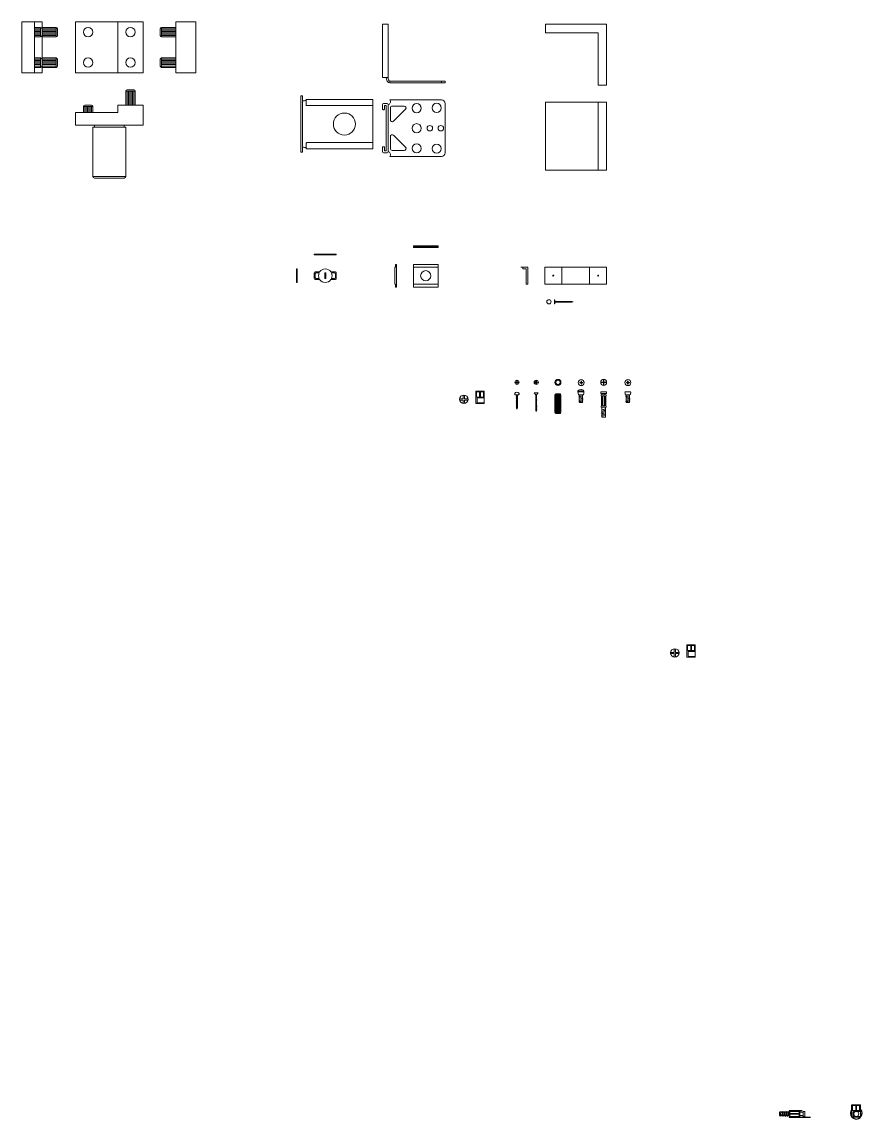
# Model space of a CAD drawing. Header units: millimetres. Extents: x 1515 to 3782, y 1467 to 2417.
# Drawn here: x 2809.2 to 2908.2, y 1815 to 1944.3 of the extents above; entities that cross this region are included whole.
import ezdxf

# ---------------------------------------------------------------- set-up
doc = ezdxf.new("R2010")
doc.units = ezdxf.units.MM
for name, color, linetype, lineweight in [('A-FURN', 8, 'Continuous', 18), ('meccanismi', 4, 'Continuous', 18), ('viti', 2, 'Continuous', 18)]:
    doc.layers.add(name, color=color, linetype=linetype, lineweight=lineweight)

# ---------------------------------------------------------------- blocks, each defined once
blk = doc.blocks.new('weg')
at = {"layer": 'viti'}
for p, q in [((2744.84, 1011.15), (2743.84, 1011.15)), ((2743.84, 1011.15), (2743.84, 1009.68)), ((2744.84, 1011.06), (2743.84, 1011.06)), ((2743.93, 1010.46), (2743.93, 1011.06)), ((2744.3, 1010.46), (2744.3, 1011.06)), ((2744.39, 1011.06), (2744.39, 1010.46)), ((2744.75, 1010.46), (2744.75, 1011.06)), ((2744.84, 1009.68), (2744.84, 1011.15)), ((2744.84, 1011.15), (2744.84, 1011.06)), ((2743.84, 1010.46), (2744.84, 1010.46)), ((2743.84, 1009.68), (2744.84, 1009.68)), ((2744, 1009.84), (2743.99, 1010.29)), ((2744.07, 1010.37), (2744.84, 1010.37)), ((2744.07, 1009.77), (2744.84, 1009.77))]:
    blk.add_line(p, q, dxfattribs=at)
for points in [[(2743.99, 1010.29), (2743.99, 1010.32), (2744.04, 1010.37), (2744.07, 1010.37)], [(2744.07, 1009.77), (2744.04, 1009.77), (2743.99, 1009.81), (2744, 1009.85)]]:
    blk.add_open_spline(points, degree=3, dxfattribs=at)
blk = doc.blocks.new('*U37')
blk.add_lwpolyline([(0, 0), (0, 0.1), (0.05, 0), (0.12, -0.4), (0.12, -0.5), (0.07, -0.4), (0, 0)])
blk = doc.blocks.new('*U38')
at = {"layer": 'viti', "color": 0, "linetype": 'ByBlock', "lineweight": -2, "transparency": 16777216}
for p in [(42.38, 270.66), (42.6, 270.66), (42.81, 270.66), (43.03, 270.66), (43.24, 270.66)]:
    blk.add_blockref('*U37', p, dxfattribs=at)
blk = doc.blocks.new('ghjkl')
at = {"layer": 'viti'}
for p, q in [((3665.25, 2456.21), (3665.25, 2455.61)), ((3665.25, 2456.21), (3665.45, 2456.21)), ((3665.45, 2456.21), (3665.45, 2455.61)), ((3665.85, 2456.11), (3665.45, 2456.11)), ((3665.85, 2456.26), (3665.85, 2455.56)), ((3665.85, 2456.26), (3667.1, 2456.26)), ((3665.85, 2456.08), (3665.85, 2455.73)), ((3665.95, 2456.26), (3665.95, 2455.96)), ((3665.95, 2456.21), (3667.05, 2456.21)), ((3665.95, 2455.96), (3667.05, 2455.96)), ((3665.95, 2455.86), (3665.95, 2455.56)), ((3665.95, 2455.86), (3667.05, 2455.86)), ((3667.05, 2456.26), (3667.05, 2455.96)), ((3667.05, 2455.86), (3667.05, 2455.56)), ((3667.1, 2456.26), (3667.1, 2455.56)), ((3667.1, 2456.11), (3667.19, 2456.11)), ((3667.24, 2456.11), (3667.4, 2456.11)), ((3667.45, 2456.11), (3667.62, 2456.11)), ((3667.67, 2456.11), (3667.84, 2456.11)), ((3667.89, 2456.11), (3668.05, 2456.11)), ((3668.1, 2456.11), (3668.2, 2456.11)), ((3668.25, 2456.06), (3668.25, 2455.76)), ((3665.25, 2455.61), (3665.45, 2455.61)), ((3665.85, 2455.71), (3665.45, 2455.71)), ((3667.1, 2455.56), (3665.85, 2455.56)), ((3665.95, 2455.61), (3667.05, 2455.61)), ((3667.26, 2455.71), (3667.1, 2455.71)), ((3667.47, 2455.71), (3667.31, 2455.71)), ((3667.69, 2455.71), (3667.53, 2455.71)), ((3667.91, 2455.71), (3667.74, 2455.71)), ((3668.12, 2455.71), (3667.96, 2455.71)), ((3668.2, 2455.71), (3668.17, 2455.71))]:
    blk.add_line(p, q, dxfattribs=at)
for centre, start, end in [((3668.2, 2456.06), 360, 90), ((3668.2, 2455.76), 270, 0)]:
    blk.add_arc(centre, 0.05, start, end, dxfattribs=at)
blk.add_blockref('*U38', (3624.81, 2185.45), dxfattribs=at)

msp = doc.modelspace()

# ---------------------------------------------------------------- linework, layer by layer
for p, q in [((2907.03, 1816.12), (2907.03, 1816.65)), ((2908.03, 1816.12), (2908.03, 1816.65)), ((2899.64, 1815.77), (2898.49, 1815.77)), ((2899.64, 1815.37), (2898.49, 1815.37)), ((2901.14, 1815.92), (2899.64, 1815.92)), ((2899.64, 1815.92), (2899.64, 1815.81)), ((2899.64, 1815.92), (2899.64, 1815.77)), ((2899.64, 1815.37), (2899.64, 1815.17)), ((2899.64, 1815.17), (2902.14, 1815.17))]:
    msp.add_line(p, q)
msp.add_arc((2907.53, 1815.65), 0.689, 136.4936, 43.5023)
at = {"layer": 'meccanismi'}
for p, q in [((2811.37, 1943.7), (2810.66, 1943.7)), ((2810.66, 1943.54), (2811.37, 1943.54)), ((2811.37, 1943.54), (2810.66, 1943.54)), ((2811.37, 1943.7), (2811.37, 1942.59)), ((2813.19, 1943.7), (2811.54, 1943.7)), ((2813.19, 1943.54), (2811.54, 1943.54)), ((2813.19, 1943.7), (2813.19, 1942.59)), ((2813.35, 1942.76), (2813.35, 1943.54)), ((2813.35, 1943.54), (2813.35, 1943.54)), ((2815.46, 1938.35), (2815.46, 1944.35)), ((2823.46, 1944.35), (2815.46, 1944.35)), ((2823.46, 1938.35), (2823.46, 1944.35)), ((2825.48, 1943.54), (2825.48, 1942.75)), ((2825.63, 1942.59), (2825.63, 1943.7)), ((2825.63, 1943.7), (2827.29, 1943.7)), ((2827.29, 1943.54), (2825.63, 1943.54)), ((2827.29, 1944.35), (2827.29, 1938.35)), ((2829.66, 1944.35), (2827.29, 1944.35)), ((2829.66, 1938.35), (2829.66, 1944.35)), ((2851.69, 1944.08), (2852.34, 1944.08)), ((2851.69, 1944.08), (2851.69, 1937.8)), ((2852.12, 1944.08), (2852.34, 1944.08)), ((2852.34, 1944.08), (2852.34, 1937.8)), ((2870.9, 1944.08), (2878.1, 1944.08)), ((2811.37, 1943.38), (2810.66, 1943.38)), ((2810.66, 1943.38), (2811.37, 1943.38)), ((2810.66, 1943.23), (2811.37, 1943.23)), ((2811.37, 1943.23), (2810.66, 1943.23)), ((2811.37, 1943.07), (2810.66, 1943.07)), ((2810.66, 1943.07), (2811.37, 1943.07)), ((2810.66, 1942.91), (2811.37, 1942.91)), ((2811.37, 1942.91), (2810.66, 1942.91)), ((2811.37, 1942.75), (2810.66, 1942.75)), ((2810.66, 1942.75), (2811.37, 1942.75)), ((2811.37, 1942.59), (2810.66, 1942.59)), ((2811.54, 1943.38), (2813.19, 1943.38)), ((2813.19, 1943.23), (2811.54, 1943.23)), ((2811.54, 1943.07), (2813.19, 1943.07)), ((2813.19, 1942.91), (2811.54, 1942.91)), ((2811.54, 1942.75), (2813.19, 1942.75)), ((2813.19, 1942.59), (2811.54, 1942.59)), ((2825.48, 1942.75), (2825.48, 1942.75)), ((2825.63, 1943.38), (2827.29, 1943.38)), ((2827.29, 1943.23), (2825.63, 1943.23)), ((2825.63, 1943.07), (2827.29, 1943.07)), ((2827.29, 1942.91), (2825.63, 1942.91)), ((2825.63, 1942.75), (2827.29, 1942.75)), ((2825.63, 1942.59), (2827.29, 1942.59)), ((2811.37, 1940.1), (2810.66, 1940.1)), ((2810.66, 1939.94), (2811.37, 1939.94)), ((2811.37, 1939.94), (2810.66, 1939.94)), ((2811.37, 1939.78), (2810.66, 1939.78)), ((2810.66, 1939.78), (2811.37, 1939.78)), ((2810.66, 1939.63), (2811.37, 1939.63)), ((2811.37, 1939.63), (2810.66, 1939.63)), ((2811.37, 1940.1), (2811.37, 1938.99)), ((2811.53, 1939.16), (2811.53, 1939.94)), ((2811.53, 1939.94), (2811.53, 1939.94)), ((2813.19, 1940.1), (2811.54, 1940.1)), ((2813.19, 1939.94), (2811.54, 1939.94)), ((2811.54, 1939.78), (2813.19, 1939.78)), ((2813.19, 1939.63), (2811.54, 1939.63)), ((2813.19, 1940.1), (2813.19, 1938.99)), ((2813.35, 1939.16), (2813.35, 1939.94)), ((2813.35, 1939.94), (2813.35, 1939.94)), ((2825.48, 1939.94), (2825.48, 1939.15)), ((2825.63, 1938.99), (2825.63, 1940.1)), ((2825.63, 1940.1), (2827.29, 1940.1)), ((2827.29, 1939.94), (2825.63, 1939.94)), ((2825.63, 1939.78), (2827.29, 1939.78)), ((2827.29, 1939.63), (2825.63, 1939.63)), ((2811.54, 1938.35), (2809.16, 1938.35)), ((2811.37, 1939.47), (2810.66, 1939.47)), ((2810.66, 1939.47), (2811.37, 1939.47)), ((2810.66, 1939.31), (2811.37, 1939.31)), ((2811.37, 1939.31), (2810.66, 1939.31)), ((2811.37, 1939.15), (2810.66, 1939.15)), ((2810.66, 1939.15), (2811.37, 1939.15)), ((2811.37, 1938.99), (2810.66, 1938.99)), ((2811.54, 1939.47), (2813.19, 1939.47)), ((2813.19, 1939.31), (2811.54, 1939.31)), ((2811.54, 1939.15), (2813.19, 1939.15)), ((2813.19, 1938.99), (2811.54, 1938.99)), ((2815.46, 1938.35), (2823.46, 1938.35)), ((2825.48, 1939.15), (2825.48, 1939.15)), ((2825.63, 1939.47), (2827.29, 1939.47)), ((2827.29, 1939.31), (2825.63, 1939.31)), ((2825.63, 1939.15), (2827.29, 1939.15)), ((2825.63, 1938.99), (2827.29, 1938.99)), ((2827.29, 1938.35), (2829.66, 1938.35)), ((2852.34, 1937.8), (2851.69, 1937.8)), ((2852.55, 1937.36), (2859.06, 1937.36)), ((2852.55, 1937.15), (2852.55, 1937.36)), ((2852.55, 1937.15), (2859.06, 1937.15)), ((2858.62, 1937.15), (2858.62, 1937.36)), ((2859.06, 1937.15), (2859.06, 1937.36)), ((2821.41, 1936.19), (2822.51, 1936.19)), ((2821.41, 1936.19), (2821.41, 1934.53)), ((2822.35, 1936.35), (2821.57, 1936.35)), ((2821.57, 1936.35), (2821.57, 1936.35)), ((2821.57, 1936.19), (2821.57, 1934.53)), ((2821.72, 1934.53), (2821.72, 1936.19)), ((2821.88, 1936.19), (2821.88, 1934.53)), ((2822.04, 1934.53), (2822.04, 1936.19)), ((2822.2, 1936.19), (2822.2, 1934.53)), ((2822.36, 1934.53), (2822.36, 1936.19)), ((2822.51, 1936.19), (2822.51, 1934.53)), ((2842.03, 1935.64), (2842.25, 1935.64)), ((2842.03, 1928.97), (2842.03, 1935.64)), ((2842.03, 1935.64), (2842.25, 1935.64)), ((2842.25, 1935.64), (2842.25, 1928.97)), ((2816.41, 1934.37), (2817.51, 1934.37)), ((2816.41, 1934.37), (2816.41, 1933.66)), ((2817.35, 1934.53), (2816.57, 1934.53)), ((2816.57, 1934.53), (2816.57, 1934.53)), ((2816.57, 1934.37), (2816.57, 1933.66)), ((2816.72, 1933.66), (2816.72, 1934.37)), ((2816.88, 1934.37), (2816.88, 1933.66)), ((2817.04, 1933.66), (2817.04, 1934.37)), ((2817.2, 1934.37), (2817.2, 1933.66)), ((2817.36, 1933.66), (2817.36, 1934.37)), ((2817.51, 1934.37), (2817.51, 1933.66)), ((2823.46, 1934.53), (2820.46, 1934.53)), ((2820.46, 1934.53), (2820.46, 1933.66)), ((2823.46, 1934.53), (2823.46, 1932.16)), ((2842.74, 1935.2), (2850.5, 1935.2)), ((2850.55, 1935.15), (2850.55, 1932.3)), ((2851.69, 1934.05), (2851.69, 1934.61)), ((2852.23, 1934.72), (2851.79, 1934.72)), ((2852.23, 1934.72), (2851.79, 1934.72)), ((2851.9, 1934.05), (2851.9, 1934.44)), ((2851.96, 1934.5), (2852.07, 1934.5)), ((2852.12, 1929.18), (2852.12, 1934.44)), ((2852.34, 1929.02), (2852.34, 1934.61)), ((2858.62, 1935.15), (2852.55, 1935.15)), ((2859.06, 1931.81), (2859.06, 1934.72)), ((2870.9, 1934.88), (2870.9, 1926.88)), ((2870.9, 1934.88), (2878.1, 1934.88)), ((2878.1, 1926.88), (2878.1, 1934.88)), ((2820.46, 1933.66), (2815.46, 1933.66)), ((2851.85, 1934), (2851.74, 1934)), ((2851.74, 1934), (2851.85, 1934)), ((2817.51, 1931.92), (2821.41, 1931.92)), ((2817.51, 1931.92), (2817.51, 1926.12)), ((2817.71, 1931.92), (2817.71, 1932.16)), ((2818.16, 1932.16), (2820.76, 1932.16)), ((2821.21, 1931.92), (2821.21, 1932.16)), ((2850.55, 1929.46), (2850.55, 1932.3)), ((2859.06, 1931.81), (2859.06, 1928.91)), ((2842.74, 1929.4), (2850.5, 1929.4)), ((2851.69, 1929.58), (2851.69, 1929.02)), ((2851.85, 1929.63), (2851.74, 1929.63)), ((2851.74, 1929.63), (2851.85, 1929.63)), ((2851.9, 1929.58), (2851.9, 1929.18)), ((2842.03, 1928.97), (2842.25, 1928.97)), ((2842.25, 1928.97), (2842.03, 1928.97)), ((2852.23, 1928.91), (2851.79, 1928.91)), ((2852.23, 1928.91), (2851.79, 1928.91)), ((2851.96, 1929.13), (2852.07, 1929.13)), ((2858.62, 1928.48), (2852.55, 1928.48)), ((2870.9, 1926.88), (2878.1, 1926.88)), ((2817.51, 1926.12), (2821.41, 1926.12)), ((2817.71, 1925.92), (2821.21, 1925.92)), ((2855.32, 1917.96), (2858.22, 1917.96)), ((2855.32, 1917.96), (2855.32, 1917.76)), ((2855.32, 1917.86), (2858.22, 1917.86)), ((2858.22, 1917.76), (2855.32, 1917.76)), ((2858.22, 1917.96), (2858.22, 1917.76)), ((2853.22, 1915.43), (2853.12, 1915.43)), ((2853.32, 1915.76), (2853.22, 1915.76)), ((2853.22, 1915.76), (2853.22, 1915.43)), ((2855.32, 1915.43), (2855.32, 1913.41)), ((2868.6, 1915.43), (2868, 1915.43)), ((2868.21, 1915.43), (2868.21, 1915.23)), ((2870.81, 1915.43), (2878.1, 1915.43)), ((2870.81, 1913.43), (2870.81, 1915.43)), ((2872.81, 1915.43), (2872.81, 1913.43)), ((2876.1, 1915.43), (2876.1, 1913.43)), ((2878.1, 1915.43), (2878.1, 1913.43)), ((2843.73, 1914.87), (2844.26, 1914.87)), ((2843.73, 1913.98), (2844.26, 1913.98)), ((2843.83, 1914.77), (2844.21, 1914.77)), ((2843.83, 1914.08), (2844.21, 1914.08)), ((2844.88, 1914.42), (2844.88, 1914.74)), ((2844.88, 1914.42), (2844.88, 1914.11)), ((2846.13, 1914.87), (2845.59, 1914.87)), ((2846.13, 1913.98), (2845.59, 1913.98)), ((2846.03, 1914.77), (2845.65, 1914.77)), ((2846.03, 1914.08), (2845.65, 1914.08)), ((2853.22, 1913.41), (2853.12, 1913.41)), ((2853.22, 1913.41), (2853.22, 1913.08)), ((2853.22, 1913.08), (2853.32, 1913.08)), ((2878.1, 1913.43), (2870.81, 1913.43))]:
    msp.add_line(p, q, dxfattribs=at)
msp.add_lwpolyline([(2811.54, 1944.35), (2811.54, 1938.35), (2809.16, 1938.35), (2809.16, 1944.35)], close=True, dxfattribs=at)
for points in [[(2810.66, 1938.35), (2810.66, 1944.35)], [(2811.53, 1943.54), (2811.53, 1942.76)], [(2820.46, 1938.35), (2820.46, 1944.35)], [(2870.9, 1944.08), (2870.9, 1943.08), (2877.1, 1943.08)], [(2878.1, 1944.08), (2878.1, 1936.88), (2877.1, 1936.88), (2877.1, 1943.08)], [(2810.66, 1938.35), (2809.16, 1938.35)], [(2823.46, 1934.53), (2820.46, 1934.53)], [(2842.68, 1935.15), (2842.68, 1934.54)], [(2850.5, 1934.49), (2842.74, 1934.49)], [(2878.1, 1934.88), (2877.1, 1934.88), (2877.1, 1926.88), (2878.1, 1926.88)], [(2815.46, 1933.66), (2815.46, 1932.16)], [(2815.46, 1932.16), (2823.46, 1932.16)], [(2821.41, 1931.92), (2821.41, 1926.12)], [(2842.68, 1930.06), (2842.68, 1929.46)], [(2850.5, 1930.12), (2842.74, 1930.12)], [(2843.63, 1916.87), (2843.63, 1916.97), (2846.23, 1916.97), (2846.23, 1916.87)], [(2846.23, 1916.87), (2843.63, 1916.87)], [(2844.26, 1916.87), (2844.26, 1916.97)], [(2845.59, 1916.87), (2845.59, 1916.97)], [(2845.74, 1916.87), (2845.74, 1916.97)], [(2845.74, 1916.97), (2845.74, 1916.87)], [(2841.63, 1913.62), (2841.53, 1913.62), (2841.53, 1915.22), (2841.63, 1915.22)], [(2841.63, 1915.22), (2841.63, 1913.62)], [(2853.12, 1915.43), (2853.12, 1913.41)], [(2853.32, 1915.76), (2853.32, 1913.08)], [(2858.22, 1915.43), (2855.32, 1915.43), (2855.32, 1915.76), (2858.22, 1915.76), (2858.22, 1913.41), (2855.32, 1913.41), (2855.32, 1913.08), (2858.22, 1913.08), (2858.22, 1914.42)], [(2868.81, 1913.43), (2868.81, 1915.43), (2868.21, 1915.43)], [(2868.21, 1915.23), (2868.61, 1915.23)], [(2868.61, 1915.23), (2868.61, 1913.43), (2868.81, 1913.43)], [(2841.63, 1914.87), (2841.53, 1914.87)], [(2841.63, 1913.98), (2841.53, 1913.98)], [(2843.63, 1914.77), (2843.63, 1914.08)], [(2843.73, 1914.67), (2843.73, 1914.18)], [(2844.91, 1914.77), (2844.95, 1914.77)], [(2844.91, 1914.08), (2844.95, 1914.08)], [(2844.98, 1914.42), (2844.98, 1914.74)], [(2844.98, 1914.42), (2844.98, 1914.11)], [(2846.13, 1914.67), (2846.13, 1914.18)], [(2846.23, 1914.77), (2846.23, 1914.08)]]:
    msp.add_lwpolyline(points, dxfattribs=at)
for points in [[(2852.6, 1932.79), (2852.6, 1934.21, -0.414214), (2852.81, 1934.43), (2854.24, 1934.43, -0.668179), (2854.39, 1934.06), (2852.97, 1932.64, -0.668179)], [(2852.6, 1930.84), (2852.6, 1929.41, 0.414214), (2852.81, 1929.2), (2854.24, 1929.2, 0.668179), (2854.39, 1929.57), (2852.97, 1930.99, 0.668179)]]:
    msp.add_lwpolyline(points, format="xyb", close=True, dxfattribs=at)
for centre, radius in [((2816.96, 1943.15), 0.552), ((2821.96, 1943.15), 0.552), ((2816.96, 1939.55), 0.552), ((2821.96, 1939.55), 0.552), ((2855.7, 1934.18), 0.541), ((2858.06, 1934.21), 0.541), ((2847.19, 1932.3), 1.3), ((2855.7, 1931.81), 0.541), ((2855.7, 1929.44), 0.541), ((2858.06, 1929.41), 0.541), ((2871.81, 1914.43), 0.05), ((2877.1, 1914.43), 0.05)]:
    msp.add_circle(centre, radius, dxfattribs=at)
for centre, radius, start, end in [((2842.35, 1935.57), 0.533, 258.8516, 308.2598), ((2852.23, 1934.93), 0.39, 286.0939, 33.6806), ((2858.62, 1934.72), 0.433, 0, 90), ((2857.26, 1931.81), 0.325, 0, 180), ((2857.26, 1931.81), 0.325, 180, 0), ((2858.55, 1931.81), 0.325, 0, 180), ((2858.55, 1931.81), 0.325, 180, 0), ((2842.35, 1929.04), 0.533, 51.7394, 101.1487), ((2852.23, 1928.7), 0.39, 326.3194, 73.9061), ((2858.62, 1928.91), 0.433, 270, 0), ((2844.93, 1914.42), 0.8, 33.7297, 146.2703), ((2856.77, 1914.42), 0.6, 0, 180), ((2844.93, 1914.42), 0.8, 154.5149, 205.4851), ((2844.93, 1914.42), 0.8, 198.21, 205.4851), ((2844.93, 1914.42), 0.8, 213.7297, 326.2703), ((2844.93, 1914.42), 0.8, 334.5149, 25.4851), ((2844.93, 1914.42), 0.8, 334.5149, 341.79), ((2856.77, 1914.42), 0.6, 180, 0)]:
    msp.add_arc(centre, radius, start, end, dxfattribs=at)
for points in [[(2811.53, 1943.54), (2811.53, 1943.61), (2811.44, 1943.7), (2811.37, 1943.7)], [(2813.35, 1943.54), (2813.35, 1943.61), (2813.26, 1943.7), (2813.19, 1943.7)], [(2825.63, 1943.7), (2825.56, 1943.7), (2825.48, 1943.61), (2825.48, 1943.54)], [(2811.37, 1942.59), (2811.44, 1942.59), (2811.53, 1942.68), (2811.53, 1942.76)], [(2813.19, 1942.59), (2813.27, 1942.59), (2813.35, 1942.68), (2813.35, 1942.76)], [(2825.48, 1942.75), (2825.48, 1942.68), (2825.56, 1942.59), (2825.63, 1942.59)], [(2811.53, 1939.94), (2811.53, 1940.01), (2811.44, 1940.1), (2811.37, 1940.1)], [(2813.35, 1939.94), (2813.35, 1940.01), (2813.26, 1940.1), (2813.19, 1940.1)], [(2825.63, 1940.1), (2825.56, 1940.1), (2825.48, 1940.01), (2825.48, 1939.94)], [(2811.37, 1938.99), (2811.44, 1938.99), (2811.53, 1939.08), (2811.53, 1939.16)], [(2813.19, 1938.99), (2813.27, 1938.99), (2813.35, 1939.08), (2813.35, 1939.16)], [(2825.48, 1939.15), (2825.48, 1939.08), (2825.56, 1938.99), (2825.63, 1938.99)], [(2852.55, 1937.15), (2852.29, 1937.15), (2852.12, 1937.54), (2852.12, 1937.8)], [(2852.55, 1937.36), (2852.39, 1937.36), (2852.34, 1937.64), (2852.34, 1937.8)], [(2821.57, 1936.35), (2821.49, 1936.35), (2821.41, 1936.26), (2821.41, 1936.19)], [(2822.51, 1936.19), (2822.51, 1936.26), (2822.43, 1936.35), (2822.35, 1936.35)], [(2816.57, 1934.53), (2816.49, 1934.53), (2816.41, 1934.44), (2816.41, 1934.37)], [(2817.51, 1934.37), (2817.51, 1934.44), (2817.43, 1934.53), (2817.35, 1934.53)], [(2842.68, 1935.15), (2842.68, 1935.17), (2842.71, 1935.2), (2842.74, 1935.2)], [(2842.74, 1934.49), (2842.71, 1934.49), (2842.68, 1934.51), (2842.68, 1934.54)], [(2850.55, 1935.15), (2850.55, 1935.17), (2850.52, 1935.2), (2850.5, 1935.2)], [(2850.5, 1934.49), (2850.52, 1934.49), (2850.55, 1934.51), (2850.55, 1934.54)], [(2851.79, 1934.72), (2851.74, 1934.72), (2851.69, 1934.66), (2851.69, 1934.61)], [(2851.9, 1934.44), (2851.9, 1934.47), (2851.93, 1934.5), (2851.96, 1934.5)], [(2852.12, 1934.44), (2852.12, 1934.47), (2852.09, 1934.5), (2852.07, 1934.5)], [(2852.34, 1934.61), (2852.34, 1934.66), (2852.28, 1934.72), (2852.23, 1934.72)], [(2851.74, 1934), (2851.72, 1934), (2851.69, 1934.03), (2851.69, 1934.05)], [(2851.9, 1934.05), (2851.9, 1934.03), (2851.87, 1934), (2851.85, 1934)], [(2842.68, 1930.06), (2842.68, 1930.09), (2842.71, 1930.12), (2842.74, 1930.12)], [(2842.74, 1929.4), (2842.71, 1929.4), (2842.68, 1929.43), (2842.68, 1929.46)], [(2850.55, 1930.06), (2850.55, 1930.09), (2850.52, 1930.12), (2850.5, 1930.12)], [(2850.5, 1929.4), (2850.52, 1929.4), (2850.55, 1929.43), (2850.55, 1929.46)], [(2851.74, 1929.63), (2851.72, 1929.63), (2851.69, 1929.6), (2851.69, 1929.58)], [(2851.9, 1929.58), (2851.9, 1929.6), (2851.87, 1929.63), (2851.85, 1929.63)], [(2851.9, 1929.18), (2851.9, 1929.16), (2851.93, 1929.13), (2851.96, 1929.13)], [(2852.12, 1929.18), (2852.12, 1929.16), (2852.09, 1929.13), (2852.07, 1929.13)], [(2851.79, 1928.91), (2851.74, 1928.91), (2851.69, 1928.97), (2851.69, 1929.02)], [(2852.34, 1929.02), (2852.34, 1928.97), (2852.28, 1928.91), (2852.23, 1928.91)], [(2817.71, 1925.92), (2817.62, 1925.92), (2817.51, 1926.03), (2817.51, 1926.12)], [(2821.21, 1925.92), (2821.3, 1925.92), (2821.41, 1926.03), (2821.41, 1926.12)], [(2843.63, 1914.77), (2843.63, 1914.81), (2843.68, 1914.87), (2843.73, 1914.87)], [(2843.63, 1914.08), (2843.63, 1914.03), (2843.68, 1913.98), (2843.73, 1913.98)], [(2843.73, 1914.67), (2843.73, 1914.71), (2843.78, 1914.77), (2843.83, 1914.77)], [(2843.73, 1914.18), (2843.73, 1914.13), (2843.78, 1914.08), (2843.83, 1914.08)], [(2844.91, 1914.77), (2844.9, 1914.77), (2844.88, 1914.75), (2844.88, 1914.74)], [(2844.91, 1914.08), (2844.9, 1914.08), (2844.88, 1914.09), (2844.88, 1914.11)], [(2844.95, 1914.77), (2844.96, 1914.77), (2844.98, 1914.75), (2844.98, 1914.74)], [(2844.95, 1914.08), (2844.96, 1914.08), (2844.98, 1914.09), (2844.98, 1914.11)], [(2846.13, 1914.67), (2846.13, 1914.71), (2846.08, 1914.77), (2846.03, 1914.77)], [(2846.13, 1914.18), (2846.13, 1914.13), (2846.08, 1914.08), (2846.03, 1914.08)], [(2846.23, 1914.77), (2846.23, 1914.81), (2846.18, 1914.87), (2846.13, 1914.87)], [(2846.23, 1914.08), (2846.23, 1914.03), (2846.18, 1913.98), (2846.13, 1913.98)]]:
    msp.add_open_spline(points, degree=3, dxfattribs=at)
at = {"layer": 'viti'}
for p, q in [((2871.94, 1911.11), (2871.94, 1911.57)), ((2873.99, 1911.39), (2874.14, 1911.34)), ((2873.99, 1911.29), (2874.14, 1911.34)), ((2867.5, 1902.01), (2867.5, 1901.86)), ((2867.55, 1902.01), (2867.55, 1901.86)), ((2869.77, 1902.01), (2869.77, 1901.86)), ((2869.82, 1902.01), (2869.82, 1901.86)), ((2875.08, 1901.99), (2875.08, 1901.84)), ((2875.13, 1901.99), (2875.13, 1901.84)), ((2877.72, 1902.18), (2877.72, 1901.86)), ((2877.77, 1902.18), (2877.77, 1901.86)), ((2880.58, 1901.99), (2880.58, 1901.84)), ((2880.63, 1901.99), (2880.63, 1901.84)), ((2867.35, 1901.86), (2867.5, 1901.86)), ((2867.5, 1901.81), (2867.35, 1901.81)), ((2867.5, 1901.81), (2867.5, 1901.66)), ((2867.55, 1901.86), (2867.7, 1901.86)), ((2867.55, 1901.81), (2867.55, 1901.66)), ((2867.7, 1901.81), (2867.55, 1901.81)), ((2869.62, 1901.86), (2869.77, 1901.86)), ((2869.62, 1901.81), (2869.77, 1901.81)), ((2869.77, 1901.81), (2869.77, 1901.66)), ((2869.82, 1901.86), (2869.97, 1901.86)), ((2869.82, 1901.81), (2869.97, 1901.81)), ((2869.82, 1901.81), (2869.82, 1901.66)), ((2874.72, 1900.71), (2874.72, 1900.79)), ((2874.72, 1900.79), (2875.42, 1900.79)), ((2874.73, 1900.71), (2875.42, 1900.71)), ((2874.93, 1901.84), (2875.08, 1901.84)), ((2875.08, 1901.79), (2875.08, 1901.64)), ((2875.13, 1901.84), (2875.28, 1901.84)), ((2875.13, 1901.79), (2875.13, 1901.64)), ((2875.42, 1900.79), (2875.42, 1900.71)), ((2877.4, 1901.86), (2877.72, 1901.86)), ((2877.4, 1901.81), (2877.72, 1901.81)), ((2877.4, 1900.73), (2878.1, 1900.73)), ((2877.4, 1900.53), (2877.4, 1900.73)), ((2877.72, 1901.81), (2877.72, 1901.49)), ((2877.77, 1901.86), (2878.1, 1901.86)), ((2877.77, 1901.81), (2878.1, 1901.81)), ((2877.77, 1901.81), (2877.77, 1901.49)), ((2878.1, 1900.53), (2878.1, 1900.73)), ((2880.43, 1901.84), (2880.58, 1901.84)), ((2880.58, 1901.79), (2880.58, 1901.64)), ((2880.63, 1901.84), (2880.78, 1901.84)), ((2880.63, 1901.79), (2880.63, 1901.64)), ((2860.76, 1899.91), (2861.18, 1899.91)), ((2860.76, 1899.76), (2861.18, 1899.76)), ((2861.18, 1900.33), (2861.18, 1899.91)), ((2861.18, 1899.76), (2861.18, 1899.34)), ((2861.33, 1900.33), (2861.33, 1899.91)), ((2861.33, 1899.91), (2861.75, 1899.91)), ((2861.33, 1899.76), (2861.75, 1899.76)), ((2861.33, 1899.76), (2861.33, 1899.34)), ((2867.28, 1900.53), (2867.28, 1900.43)), ((2867.33, 1900.38), (2867.73, 1900.38)), ((2867.57, 1900.38), (2867.46, 1900.36)), ((2867.6, 1900.37), (2867.46, 1900.34)), ((2867.6, 1900.23), (2867.46, 1900.2)), ((2867.6, 1900.21), (2867.46, 1900.18)), ((2867.6, 1900.07), (2867.46, 1900.04)), ((2867.6, 1900.05), (2867.46, 1900.02)), ((2867.6, 1899.92), (2867.46, 1899.88)), ((2867.6, 1899.9), (2867.46, 1899.86)), ((2867.6, 1899.76), (2867.46, 1899.73)), ((2867.6, 1899.74), (2867.46, 1899.71)), ((2867.6, 1899.6), (2867.46, 1899.57)), ((2867.6, 1899.58), (2867.46, 1899.55)), ((2867.6, 1899.44), (2867.46, 1899.41)), ((2867.6, 1899.42), (2867.46, 1899.39)), ((2867.53, 1900.38), (2867.48, 1900.38)), ((2867.78, 1900.53), (2867.78, 1900.43)), ((2869.75, 1900.38), (2869.57, 1900.59)), ((2869.57, 1900.59), (2870.02, 1900.59)), ((2869.87, 1900.26), (2869.72, 1900.23)), ((2869.87, 1900.24), (2869.72, 1900.21)), ((2869.87, 1900.1), (2869.72, 1900.07)), ((2869.87, 1900.08), (2869.72, 1900.05)), ((2869.87, 1899.94), (2869.72, 1899.91)), ((2869.87, 1899.92), (2869.72, 1899.89)), ((2869.87, 1899.78), (2869.72, 1899.75)), ((2869.87, 1899.76), (2869.72, 1899.73)), ((2869.87, 1899.63), (2869.72, 1899.6)), ((2869.87, 1899.61), (2869.72, 1899.58)), ((2869.87, 1899.47), (2869.72, 1899.44)), ((2869.87, 1899.45), (2869.72, 1899.42)), ((2869.75, 1900.38), (2869.85, 1900.38)), ((2870.02, 1900.59), (2869.85, 1900.38)), ((2872.01, 1900.38), (2872.71, 1900.38)), ((2872.01, 1900.38), (2872.01, 1898.28)), ((2872.11, 1900.48), (2872.1, 1900.48)), ((2872.61, 1900.48), (2872.11, 1900.48)), ((2872.11, 1900.38), (2872.11, 1898.28)), ((2872.21, 1898.28), (2872.21, 1900.38)), ((2872.31, 1900.38), (2872.31, 1898.28)), ((2872.41, 1898.28), (2872.41, 1900.38)), ((2872.51, 1900.38), (2872.51, 1898.28)), ((2872.61, 1898.28), (2872.61, 1900.38)), ((2872.71, 1900.38), (2872.71, 1898.28)), ((2874.83, 1900.38), (2875.32, 1900.38)), ((2875.15, 1900.38), (2874.85, 1900.32)), ((2875.24, 1900.38), (2874.85, 1900.3)), ((2875.3, 1900.26), (2874.85, 1900.17)), ((2875.3, 1900.24), (2874.85, 1900.15)), ((2875.3, 1900.11), (2874.85, 1900.02)), ((2875.3, 1900.09), (2874.85, 1900)), ((2875.3, 1899.96), (2874.85, 1899.87)), ((2875.3, 1899.94), (2874.85, 1899.85)), ((2875.3, 1899.81), (2874.85, 1899.72)), ((2875.3, 1899.79), (2874.85, 1899.7)), ((2875.3, 1899.66), (2874.85, 1899.57)), ((2875.3, 1899.64), (2874.85, 1899.55)), ((2874.88, 1900.38), (2874.88, 1899.5)), ((2874.88, 1900.31), (2874.88, 1900.17)), ((2874.88, 1900.15), (2874.88, 1900.02)), ((2874.88, 1900), (2874.88, 1899.87)), ((2874.88, 1899.85), (2874.88, 1899.72)), ((2874.88, 1899.7), (2874.88, 1899.57)), ((2874.9, 1899.48), (2875.25, 1899.48)), ((2875.27, 1900.38), (2875.27, 1899.5)), ((2877.75, 1900.53), (2877.4, 1900.53)), ((2877.51, 1899.13), (2877.51, 1900.18)), ((2877.55, 1900.38), (2877.55, 1900.53)), ((2877.61, 1900.18), (2877.61, 1899.13)), ((2877.64, 1900.18), (2877.64, 1899.13)), ((2877.75, 1900.53), (2878.1, 1900.53)), ((2877.86, 1900.18), (2877.86, 1899.13)), ((2877.89, 1900.38), (2877.89, 1900.53)), ((2877.89, 1900.18), (2877.89, 1899.13)), ((2877.99, 1899.13), (2877.99, 1900.18)), ((2880.36, 1900.38), (2880.85, 1900.38)), ((2880.68, 1900.38), (2880.38, 1900.32)), ((2880.77, 1900.38), (2880.38, 1900.3)), ((2880.83, 1900.26), (2880.38, 1900.17)), ((2880.83, 1900.24), (2880.38, 1900.15)), ((2880.83, 1900.11), (2880.38, 1900.02)), ((2880.83, 1900.09), (2880.38, 1900)), ((2880.83, 1899.96), (2880.38, 1899.87)), ((2880.83, 1899.94), (2880.38, 1899.85)), ((2880.83, 1899.81), (2880.38, 1899.72)), ((2880.83, 1899.79), (2880.38, 1899.7)), ((2880.83, 1899.66), (2880.38, 1899.57)), ((2880.83, 1899.64), (2880.38, 1899.55)), ((2880.41, 1900.38), (2880.41, 1899.5)), ((2880.41, 1900.31), (2880.41, 1900.17)), ((2880.41, 1900.15), (2880.41, 1900.02)), ((2880.41, 1900), (2880.41, 1899.87)), ((2880.41, 1899.85), (2880.41, 1899.72)), ((2880.43, 1899.48), (2880.78, 1899.48)), ((2880.8, 1900.38), (2880.8, 1899.5)), ((2867.6, 1899.28), (2867.46, 1899.25)), ((2867.6, 1899.26), (2867.46, 1899.23)), ((2867.6, 1899.12), (2867.46, 1899.09)), ((2867.6, 1899.1), (2867.46, 1899.07)), ((2867.6, 1898.97), (2867.46, 1898.94)), ((2867.6, 1898.95), (2867.46, 1898.92)), ((2867.48, 1898.83), (2867.49, 1898.79)), ((2867.58, 1898.8), (2867.48, 1898.78)), ((2867.58, 1898.78), (2867.48, 1898.76)), ((2867.5, 1898.77), (2867.53, 1898.68)), ((2867.56, 1898.78), (2867.53, 1898.68)), ((2867.58, 1898.83), (2867.57, 1898.8)), ((2869.87, 1899.31), (2869.72, 1899.28)), ((2869.87, 1899.29), (2869.72, 1899.26)), ((2869.87, 1899.15), (2869.72, 1899.12)), ((2869.87, 1899.13), (2869.72, 1899.1)), ((2869.87, 1898.99), (2869.72, 1898.96)), ((2869.87, 1898.97), (2869.72, 1898.94)), ((2869.87, 1898.83), (2869.72, 1898.8)), ((2869.87, 1898.81), (2869.72, 1898.78)), ((2869.87, 1898.68), (2869.72, 1898.65)), ((2869.87, 1898.66), (2869.72, 1898.63)), ((2869.75, 1898.54), (2869.76, 1898.5)), ((2869.85, 1898.51), (2869.75, 1898.49)), ((2869.85, 1898.49), (2869.75, 1898.47)), ((2869.77, 1898.48), (2869.8, 1898.39)), ((2869.83, 1898.49), (2869.8, 1898.39)), ((2869.85, 1898.54), (2869.83, 1898.51)), ((2872.01, 1898.28), (2872.71, 1898.28)), ((2872.61, 1898.18), (2872.11, 1898.18)), ((2877.97, 1898.71), (2877.52, 1898.61)), ((2877.97, 1898.69), (2877.52, 1898.59)), ((2877.97, 1898.56), (2877.52, 1898.46)), ((2877.97, 1898.54), (2877.52, 1898.44)), ((2877.97, 1898.41), (2877.52, 1898.31)), ((2877.97, 1898.39), (2877.52, 1898.29)), ((2877.97, 1898.25), (2877.52, 1898.16)), ((2877.97, 1898.23), (2877.52, 1898.14)), ((2877.97, 1898.1), (2877.52, 1898.01)), ((2877.55, 1898.93), (2877.55, 1898.62)), ((2877.55, 1898.6), (2877.55, 1898.47)), ((2877.55, 1898.45), (2877.55, 1898.32)), ((2877.55, 1898.3), (2877.55, 1898.17)), ((2877.55, 1898.15), (2877.55, 1898.02)), ((2877.95, 1898.93), (2877.95, 1898.7)), ((2877.95, 1898.68), (2877.95, 1898.55)), ((2877.95, 1898.53), (2877.95, 1898.4)), ((2877.95, 1898.38), (2877.95, 1898.25)), ((2877.95, 1898.23), (2877.95, 1898.1)), ((2877.97, 1898.08), (2877.52, 1897.99)), ((2877.97, 1897.95), (2877.52, 1897.86)), ((2877.97, 1897.93), (2877.52, 1897.84)), ((2877.55, 1898), (2877.55, 1897.86)), ((2877.55, 1897.84), (2877.55, 1897.79)), ((2877.75, 1897.73), (2877.65, 1897.73)), ((2877.85, 1897.73), (2877.75, 1897.73)), ((2877.95, 1898.08), (2877.95, 1897.95)), ((2877.95, 1897.93), (2877.95, 1897.79)), ((2885.65, 1870), (2886.07, 1870)), ((2885.65, 1869.85), (2886.07, 1869.85)), ((2886.07, 1870.42), (2886.07, 1870)), ((2886.07, 1869.85), (2886.07, 1869.43)), ((2886.22, 1870.42), (2886.22, 1870)), ((2886.22, 1870), (2886.64, 1870)), ((2886.22, 1869.85), (2886.64, 1869.85)), ((2886.22, 1869.85), (2886.22, 1869.43))]:
    msp.add_line(p, q, dxfattribs=at)
for points in [[(2871.94, 1911.57), (2871.99, 1911.57), (2871.99, 1911.11), (2871.94, 1911.11)], [(2873.99, 1911.39), (2871.99, 1911.39)], [(2873.99, 1911.29), (2871.99, 1911.29)], [(2867.55, 1901.86), (2867.55, 1902.01), (2867.5, 1902.01)], [(2869.82, 1901.86), (2869.82, 1902.01), (2869.77, 1902.01)], [(2875.13, 1901.84), (2875.13, 1901.99), (2875.08, 1901.99)], [(2880.63, 1901.84), (2880.63, 1901.99), (2880.58, 1901.99)], [(2867.5, 1901.86), (2867.35, 1901.86), (2867.35, 1901.81)], [(2867.55, 1901.81), (2867.55, 1901.66), (2867.5, 1901.66)], [(2867.55, 1901.86), (2867.7, 1901.86), (2867.7, 1901.81)], [(2869.77, 1901.86), (2869.62, 1901.86), (2869.62, 1901.81)], [(2869.82, 1901.81), (2869.82, 1901.66), (2869.77, 1901.66)], [(2869.82, 1901.86), (2869.97, 1901.86), (2869.97, 1901.81)], [(2875.08, 1901.84), (2874.93, 1901.84), (2874.93, 1901.79)], [(2874.93, 1901.79), (2875.08, 1901.79)], [(2875.08, 1901.84), (2875.13, 1901.79), (2875.08, 1901.79), (2875.13, 1901.84)], [(2875.13, 1901.79), (2875.13, 1901.64), (2875.08, 1901.64)], [(2875.13, 1901.84), (2875.28, 1901.84), (2875.28, 1901.79)], [(2875.13, 1901.79), (2875.28, 1901.79)], [(2880.26, 1900.71), (2880.96, 1900.71)], [(2880.58, 1901.84), (2880.43, 1901.84), (2880.43, 1901.79)], [(2880.43, 1901.79), (2880.58, 1901.79)], [(2880.63, 1901.79), (2880.63, 1901.64), (2880.58, 1901.64)], [(2880.63, 1901.84), (2880.78, 1901.84), (2880.78, 1901.79)], [(2880.63, 1901.79), (2880.78, 1901.79)], [(2867.48, 1900.36), (2867.48, 1900.38)], [(2867.48, 1900.21), (2867.48, 1900.34)], [(2867.48, 1900.05), (2867.48, 1900.19)], [(2867.48, 1899.89), (2867.48, 1900.03)], [(2867.48, 1899.73), (2867.48, 1899.87)], [(2867.48, 1899.57), (2867.48, 1899.71)], [(2867.48, 1899.41), (2867.48, 1899.55)], [(2867.48, 1899.26), (2867.48, 1899.39)], [(2867.58, 1900.23), (2867.58, 1900.36)], [(2867.58, 1900.07), (2867.58, 1900.21)], [(2867.58, 1899.91), (2867.58, 1900.05)], [(2867.58, 1899.75), (2867.58, 1899.89)], [(2867.58, 1899.59), (2867.58, 1899.73)], [(2867.58, 1899.44), (2867.58, 1899.57)], [(2867.58, 1899.28), (2867.58, 1899.42)], [(2869.75, 1900.23), (2869.75, 1900.38)], [(2869.75, 1900.07), (2869.75, 1900.21)], [(2869.75, 1899.92), (2869.75, 1900.05)], [(2869.75, 1899.92), (2869.75, 1900.05)], [(2869.75, 1899.76), (2869.75, 1899.9)], [(2869.75, 1899.6), (2869.75, 1899.74)], [(2869.75, 1899.44), (2869.75, 1899.58)], [(2869.75, 1899.28), (2869.75, 1899.42)], [(2869.85, 1900.25), (2869.85, 1900.38)], [(2869.85, 1900.1), (2869.85, 1900.23)], [(2869.85, 1899.94), (2869.85, 1900.08)], [(2869.85, 1899.78), (2869.85, 1899.92)], [(2869.85, 1899.62), (2869.85, 1899.76)], [(2869.85, 1899.46), (2869.85, 1899.6)], [(2869.85, 1899.3), (2869.85, 1899.44)], [(2877.75, 1900.38), (2877.46, 1900.38)], [(2877.61, 1900.03), (2877.61, 1900.03)], [(2877.75, 1900.38), (2878.04, 1900.38)], [(2877.89, 1900.03), (2877.89, 1900.03)], [(2867.48, 1899.1), (2867.48, 1899.24)], [(2867.48, 1898.94), (2867.48, 1899.08)], [(2867.48, 1898.83), (2867.48, 1898.92)], [(2867.58, 1899.12), (2867.58, 1899.26)], [(2867.58, 1898.96), (2867.58, 1899.1)], [(2867.58, 1898.83), (2867.58, 1898.94)], [(2869.75, 1899.13), (2869.75, 1899.26)], [(2869.75, 1898.97), (2869.75, 1899.11)], [(2869.75, 1898.81), (2869.75, 1898.95)], [(2869.75, 1898.65), (2869.75, 1898.79)], [(2869.75, 1898.65), (2869.75, 1898.79)], [(2869.75, 1898.54), (2869.75, 1898.63)], [(2869.85, 1899.15), (2869.85, 1899.28)], [(2869.85, 1898.99), (2869.85, 1899.13)], [(2869.85, 1898.83), (2869.85, 1898.97)], [(2869.85, 1898.67), (2869.85, 1898.81)], [(2869.85, 1898.54), (2869.85, 1898.65)], [(2877.46, 1898.93), (2877.75, 1898.93)], [(2878.04, 1898.93), (2877.75, 1898.93)], [(2877.52, 1897.84), (2877.55, 1897.84), (2877.55, 1897.79)]]:
    msp.add_lwpolyline(points, dxfattribs=at)
for centre, radius in [((2871.3, 1911.34), 0.25), ((2867.53, 1901.84), 0.25), ((2869.8, 1901.84), 0.25), ((2872.36, 1901.84), 0.35), ((2872.36, 1901.84), 0.267), ((2875.1, 1901.81), 0.35), ((2877.75, 1901.84), 0.35), ((2880.61, 1901.81), 0.35), ((2861.26, 1899.84), 0.5), ((2886.15, 1869.93), 0.5), ((2907.53, 1815.57), 0.3)]:
    msp.add_circle(centre, radius, dxfattribs=at)
for centre, start, end in [((2874.74, 1900.71), 180, 198.2952), ((2875.4, 1900.71), 341.7048, 0), ((2874.9, 1899.5), 180, 270), ((2875.25, 1899.5), 270, 0)]:
    msp.add_arc(centre, 0.02, start, end, dxfattribs=at)
for points in [[(2874.83, 1900.38), (2874.72, 1900.38), (2874.76, 1900.6), (2874.73, 1900.7)], [(2875.08, 1900.98), (2875.08, 1900.98), (2874.72, 1900.99), (2874.72, 1900.79)], [(2875.08, 1900.98), (2875.08, 1900.98), (2875.42, 1900.99), (2875.42, 1900.79)], [(2875.42, 1900.7), (2875.39, 1900.6), (2875.43, 1900.38), (2875.32, 1900.38)], [(2880.36, 1900.38), (2880.25, 1900.38), (2880.29, 1900.6), (2880.26, 1900.7)], [(2880.95, 1900.7), (2880.92, 1900.6), (2880.96, 1900.38), (2880.85, 1900.38)], [(2867.28, 1900.53), (2867.28, 1900.63), (2867.43, 1900.68), (2867.53, 1900.68)], [(2867.33, 1900.38), (2867.3, 1900.38), (2867.28, 1900.41), (2867.28, 1900.43)], [(2867.46, 1900.34), (2867.45, 1900.34), (2867.45, 1900.36), (2867.46, 1900.36)], [(2867.46, 1900.18), (2867.45, 1900.18), (2867.45, 1900.2), (2867.46, 1900.2)], [(2867.46, 1900.02), (2867.45, 1900.02), (2867.45, 1900.04), (2867.46, 1900.04)], [(2867.46, 1899.86), (2867.45, 1899.86), (2867.45, 1899.88), (2867.46, 1899.88)], [(2867.46, 1899.71), (2867.45, 1899.71), (2867.45, 1899.73), (2867.46, 1899.73)], [(2867.46, 1899.55), (2867.45, 1899.55), (2867.45, 1899.57), (2867.46, 1899.57)], [(2867.46, 1899.39), (2867.45, 1899.39), (2867.45, 1899.41), (2867.46, 1899.41)], [(2867.78, 1900.53), (2867.78, 1900.63), (2867.62, 1900.68), (2867.53, 1900.68)], [(2867.6, 1900.37), (2867.6, 1900.37), (2867.6, 1900.38), (2867.6, 1900.38)], [(2867.6, 1900.21), (2867.6, 1900.21), (2867.6, 1900.23), (2867.6, 1900.23)], [(2867.6, 1900.05), (2867.6, 1900.05), (2867.6, 1900.07), (2867.6, 1900.07)], [(2867.6, 1899.9), (2867.6, 1899.9), (2867.6, 1899.92), (2867.6, 1899.92)], [(2867.6, 1899.74), (2867.6, 1899.74), (2867.6, 1899.76), (2867.6, 1899.76)], [(2867.6, 1899.58), (2867.6, 1899.58), (2867.6, 1899.6), (2867.6, 1899.6)], [(2867.6, 1899.42), (2867.6, 1899.42), (2867.6, 1899.44), (2867.6, 1899.44)], [(2867.73, 1900.38), (2867.75, 1900.38), (2867.78, 1900.41), (2867.78, 1900.43)], [(2869.72, 1900.21), (2869.72, 1900.21), (2869.72, 1900.23), (2869.72, 1900.23)], [(2869.72, 1900.05), (2869.72, 1900.05), (2869.72, 1900.07), (2869.72, 1900.07)], [(2869.72, 1899.89), (2869.72, 1899.89), (2869.72, 1899.91), (2869.72, 1899.91)], [(2869.72, 1899.73), (2869.72, 1899.73), (2869.72, 1899.75), (2869.72, 1899.75)], [(2869.72, 1899.58), (2869.72, 1899.57), (2869.72, 1899.59), (2869.72, 1899.6)], [(2869.72, 1899.42), (2869.72, 1899.42), (2869.72, 1899.44), (2869.72, 1899.44)], [(2869.87, 1900.24), (2869.87, 1900.24), (2869.87, 1900.26), (2869.87, 1900.26)], [(2869.87, 1900.08), (2869.87, 1900.08), (2869.87, 1900.1), (2869.87, 1900.1)], [(2869.87, 1899.92), (2869.87, 1899.92), (2869.87, 1899.94), (2869.87, 1899.94)], [(2869.87, 1899.76), (2869.87, 1899.77), (2869.87, 1899.79), (2869.87, 1899.78)], [(2869.87, 1899.61), (2869.87, 1899.61), (2869.87, 1899.63), (2869.87, 1899.63)], [(2869.87, 1899.45), (2869.87, 1899.45), (2869.87, 1899.47), (2869.87, 1899.47)], [(2872.11, 1900.48), (2872.07, 1900.48), (2872.01, 1900.43), (2872.01, 1900.38)], [(2872.71, 1900.38), (2872.71, 1900.43), (2872.66, 1900.48), (2872.61, 1900.48)], [(2874.85, 1900.3), (2874.85, 1900.3), (2874.85, 1900.32), (2874.85, 1900.32)], [(2874.85, 1900.15), (2874.85, 1900.15), (2874.85, 1900.17), (2874.85, 1900.17)], [(2874.85, 1900), (2874.85, 1900), (2874.85, 1900.02), (2874.85, 1900.02)], [(2874.85, 1899.85), (2874.85, 1899.85), (2874.85, 1899.87), (2874.85, 1899.87)], [(2874.85, 1899.7), (2874.85, 1899.7), (2874.85, 1899.72), (2874.85, 1899.72)], [(2874.85, 1899.55), (2874.85, 1899.54), (2874.85, 1899.56), (2874.85, 1899.57)], [(2875.3, 1900.24), (2875.3, 1900.25), (2875.3, 1900.27), (2875.3, 1900.26)], [(2875.3, 1900.09), (2875.3, 1900.09), (2875.3, 1900.11), (2875.3, 1900.11)], [(2875.3, 1899.94), (2875.3, 1899.94), (2875.3, 1899.96), (2875.3, 1899.96)], [(2875.3, 1899.79), (2875.3, 1899.79), (2875.3, 1899.81), (2875.3, 1899.81)], [(2875.3, 1899.64), (2875.3, 1899.64), (2875.3, 1899.66), (2875.3, 1899.66)], [(2877.51, 1900.18), (2877.51, 1900.25), (2877.39, 1900.38), (2877.46, 1900.38)], [(2877.75, 1900.25), (2877.64, 1900.24), (2877.61, 1900.22), (2877.61, 1900.18)], [(2877.75, 1900.25), (2877.85, 1900.24), (2877.89, 1900.22), (2877.89, 1900.18)], [(2877.99, 1900.18), (2877.99, 1900.25), (2878.11, 1900.38), (2878.04, 1900.38)], [(2880.38, 1900.3), (2880.38, 1900.3), (2880.38, 1900.32), (2880.38, 1900.32)], [(2880.38, 1900.15), (2880.38, 1900.15), (2880.38, 1900.17), (2880.38, 1900.17)], [(2880.38, 1900), (2880.38, 1900), (2880.38, 1900.02), (2880.38, 1900.02)], [(2880.38, 1899.85), (2880.38, 1899.85), (2880.38, 1899.87), (2880.38, 1899.87)], [(2880.38, 1899.7), (2880.38, 1899.7), (2880.38, 1899.72), (2880.38, 1899.72)], [(2880.38, 1899.55), (2880.38, 1899.54), (2880.38, 1899.56), (2880.38, 1899.57)], [(2880.43, 1899.48), (2880.42, 1899.48), (2880.41, 1899.49), (2880.41, 1899.5)], [(2880.78, 1899.48), (2880.79, 1899.48), (2880.8, 1899.49), (2880.8, 1899.5)], [(2880.83, 1900.24), (2880.84, 1900.25), (2880.84, 1900.27), (2880.83, 1900.26)], [(2880.83, 1900.09), (2880.84, 1900.09), (2880.84, 1900.11), (2880.83, 1900.11)], [(2880.83, 1899.94), (2880.84, 1899.94), (2880.84, 1899.96), (2880.83, 1899.96)], [(2880.83, 1899.79), (2880.84, 1899.79), (2880.84, 1899.81), (2880.83, 1899.81)], [(2880.83, 1899.64), (2880.84, 1899.64), (2880.84, 1899.66), (2880.83, 1899.66)], [(2867.46, 1899.23), (2867.45, 1899.23), (2867.45, 1899.25), (2867.46, 1899.25)], [(2867.46, 1899.07), (2867.45, 1899.07), (2867.45, 1899.09), (2867.46, 1899.09)], [(2867.46, 1898.92), (2867.45, 1898.91), (2867.45, 1898.93), (2867.46, 1898.94)], [(2867.48, 1898.76), (2867.47, 1898.76), (2867.47, 1898.78), (2867.48, 1898.78)], [(2867.58, 1898.78), (2867.59, 1898.79), (2867.59, 1898.81), (2867.58, 1898.8)], [(2867.6, 1899.26), (2867.6, 1899.26), (2867.6, 1899.28), (2867.6, 1899.28)], [(2867.6, 1899.1), (2867.6, 1899.11), (2867.6, 1899.13), (2867.6, 1899.12)], [(2867.6, 1898.95), (2867.6, 1898.95), (2867.6, 1898.97), (2867.6, 1898.97)], [(2869.72, 1899.26), (2869.72, 1899.26), (2869.72, 1899.28), (2869.72, 1899.28)], [(2869.72, 1899.1), (2869.72, 1899.1), (2869.72, 1899.12), (2869.72, 1899.12)], [(2869.72, 1898.94), (2869.72, 1898.94), (2869.72, 1898.96), (2869.72, 1898.96)], [(2869.72, 1898.78), (2869.72, 1898.78), (2869.72, 1898.8), (2869.72, 1898.8)], [(2869.72, 1898.63), (2869.72, 1898.62), (2869.72, 1898.64), (2869.72, 1898.65)], [(2869.75, 1898.47), (2869.74, 1898.47), (2869.74, 1898.49), (2869.75, 1898.49)], [(2869.85, 1898.49), (2869.86, 1898.5), (2869.86, 1898.52), (2869.85, 1898.51)], [(2869.87, 1899.29), (2869.87, 1899.29), (2869.87, 1899.31), (2869.87, 1899.31)], [(2869.87, 1899.13), (2869.87, 1899.13), (2869.87, 1899.15), (2869.87, 1899.15)], [(2869.87, 1898.97), (2869.87, 1898.97), (2869.87, 1898.99), (2869.87, 1898.99)], [(2869.87, 1898.81), (2869.87, 1898.82), (2869.87, 1898.84), (2869.87, 1898.83)], [(2869.87, 1898.66), (2869.87, 1898.66), (2869.87, 1898.68), (2869.87, 1898.68)], [(2872.11, 1898.18), (2872.07, 1898.18), (2872.01, 1898.24), (2872.01, 1898.28)], [(2872.71, 1898.28), (2872.71, 1898.24), (2872.66, 1898.18), (2872.61, 1898.18)], [(2877.46, 1898.93), (2877.39, 1898.93), (2877.51, 1899.06), (2877.51, 1899.13)], [(2877.52, 1898.59), (2877.51, 1898.59), (2877.51, 1898.61), (2877.52, 1898.61)], [(2877.52, 1898.44), (2877.51, 1898.44), (2877.51, 1898.46), (2877.52, 1898.46)], [(2877.52, 1898.29), (2877.51, 1898.29), (2877.51, 1898.31), (2877.52, 1898.31)], [(2877.52, 1898.14), (2877.51, 1898.14), (2877.51, 1898.16), (2877.52, 1898.16)], [(2877.75, 1899.06), (2877.64, 1899.07), (2877.61, 1899.1), (2877.61, 1899.13)], [(2877.75, 1899.06), (2877.85, 1899.07), (2877.89, 1899.1), (2877.89, 1899.13)], [(2877.97, 1898.69), (2877.97, 1898.69), (2877.97, 1898.71), (2877.97, 1898.71)], [(2877.97, 1898.54), (2877.97, 1898.54), (2877.97, 1898.56), (2877.97, 1898.56)], [(2877.97, 1898.39), (2877.97, 1898.39), (2877.97, 1898.41), (2877.97, 1898.41)], [(2877.97, 1898.23), (2877.97, 1898.24), (2877.97, 1898.26), (2877.97, 1898.25)], [(2877.97, 1898.08), (2877.97, 1898.09), (2877.97, 1898.11), (2877.97, 1898.1)], [(2878.04, 1898.93), (2878.11, 1898.93), (2877.99, 1899.06), (2877.99, 1899.13)], [(2877.52, 1897.99), (2877.51, 1897.99), (2877.51, 1898.01), (2877.52, 1898.01)], [(2877.52, 1897.84), (2877.51, 1897.84), (2877.51, 1897.86), (2877.52, 1897.86)], [(2877.65, 1897.73), (2877.61, 1897.73), (2877.55, 1897.76), (2877.55, 1897.79)], [(2877.85, 1897.73), (2877.89, 1897.73), (2877.95, 1897.76), (2877.95, 1897.79)], [(2877.97, 1897.93), (2877.97, 1897.94), (2877.97, 1897.96), (2877.97, 1897.95)]]:
    msp.add_open_spline(points, degree=3, dxfattribs=at)

# ---------------------------------------------------------------- block references
at = {"layer": 'A-FURN'}
for p in [(118.83, 889.65), (143.71, 859.74)]:
    msp.add_blockref('weg', p, dxfattribs=at)
at = {"layer": 'viti'}
msp.add_blockref('weg', (163.18, 805.5), dxfattribs=at)
at = {"layer": 'viti', "xscale": -1}
msp.add_blockref('ghjkl', (6566.74, -640.34), dxfattribs=at)

doc.saveas('drawing.dxf')
